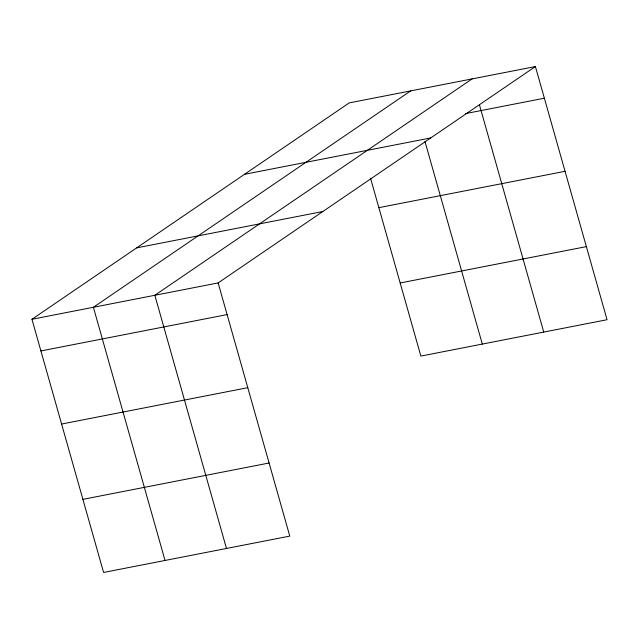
<?xml version="1.0" encoding="UTF-8"?>
<svg xmlns="http://www.w3.org/2000/svg" width="639" height="639" viewBox="0 0 639 639"><rect width="100%" height="100%" fill="white"/><g stroke="black" fill="none" stroke-linecap="round" stroke-linejoin="round"><path stroke-width="0.96" d="M535.41 66.544L218.139 282.925L289.779 536.105L103.59 572.456L31.95 319.276L349.221 102.895L535.41 66.544L607.05 319.724L420.861 356.075L370.532 178.225M410.661 90.898L93.39 307.279L165.038 560.459M472.101 78.901L154.838 295.282L226.478 548.462M465.456 113.614L544.364 98.206M244.521 174.303L430.71 137.952M136.65 247.868L322.839 211.517M378.863 207.659L565.052 171.308M31.95 319.276L218.139 282.925M40.912 350.939L227.101 314.588M400.174 282.973L586.362 246.622M61.592 424.04L247.78 387.689M82.91 499.355L269.099 463.003M479.434 104.812L543.749 332.088M424.991 141.546L482.301 344.078"/></g></svg>
